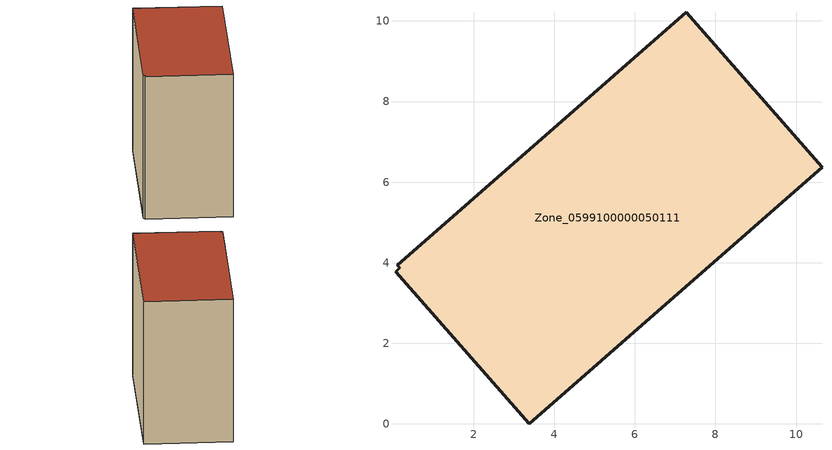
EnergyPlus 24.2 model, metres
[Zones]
Zone_0599100000050111
 floor ground (C_G): 10.64,6.37 3.37,0 0.06,3.78 0.16,3.87 0.1,3.93 7.27,10.22 z0
 wall outside (C_F): 10.64,6.37 7.27,10.22 0.1,3.93 0.16,3.87 0.06,3.78 3.37,0 10.64,6.37 z0:8.84
 roof outside (C_R): 3.37,0 10.64,6.37 7.27,10.22 0.1,3.93 0.16,3.87 0.06,3.78 z8.84
[BUILDING]
Pand.0599100000050111: North Axis=0; Terrain=City; Loads Convergence Tolerance Value=0.04; Temperature Convergence Tolerance Value=0.4; Solar Distribution=FullExterior; Maximum Number of Warmup Days=25; Minimum Number of Warmup Days=1
[Site:Location]
Rotterdam.The.Hague.AP_ZH_NLD Design_Conditions: Latitude=51.96; Longitude=4.45; Time Zone=1; Elevation=-4.5
[SITE:GROUNDTEMPERATURE:BUILDINGSURFACE]
18, 18, 18, 18, 18, 18, 18, 18, 18, 18, 18, 18
[MATERIAL] Thermal Absorptance=0.9; Solar Absorptance=0.7; Visible Absorptance=0.7
Name | Roughness | Thickness | Conductivity | Density | Specific Heat
G.TI.1975-1991 | MediumSmooth | 0.15 | 0.288461 | 540 | 1210
F.TI.1975-1991 | Rough | 0.3 | 0.230769 | 1920 | 840
R.TI.1975-1991 | MediumRough | 0.2 | 0.153846 | 1500 | 1000
[CONSTRUCTION]
C_G: G.TI.1975-1991
C_F: F.TI.1975-1991
C_R: R.TI.1975-1991
[ZONE]
Zone_0599100000050111: Type=1; Multiplier=1; Ceiling Height=Autocalculate; Volume=Autocalculate; Floor Area=autocalculate; Part of Total Floor Area=Yes
[ZONEINFILTRATION:DESIGNFLOWRATE]
Infil_Zone_0599100000050111: Zone or ZoneList or Space or SpaceList=Zone_0599100000050111; Schedule=AlwaysOn; Design Flow Rate Calculation Method=Flow/Area; Flow Rate per Floor Area=0.003; Constant Term Coefficient=1; Temperature Term Coefficient=0; Velocity Term Coefficient=0; Velocity Squared Term Coefficient=0
[HVACTEMPLATE:ZONE:IDEALLOADSAIRSYSTEM]
Zone_0599100000050111: Maximum Heating Supply Air Temperature=50; Minimum Cooling Supply Air Temperature=13; Maximum Heating Supply Air Humidity Ratio=0.0156; Minimum Cooling Supply Air Humidity Ratio=0.0077; Heating Limit=NoLimit; Cooling Limit=NoLimit; Dehumidification Control Type=ConstantSensibleHeatRatio; Cooling Sensible Heat Ratio=0.7; Dehumidification Setpoint=60; Humidification Control Type=None; Humidification Setpoint=30; Outdoor Air Method=None; Outdoor Air Flow Rate per Person=0.00944; Outdoor Air Flow Rate per Zone Floor Area=0; Outdoor Air Flow Rate per Zone=0; Demand Controlled Ventilation Type=None; Outdoor Air Economizer Type=NoEconomizer; Heat Recovery Type=None; Sensible Heat Recovery Effectiveness=0.7; Latent Heat Recovery Effectiveness=0.65
[ZONECONTROL:THERMOSTAT]
ThermostatControl_Zone_0599100000050111: Zone or ZoneList=Zone_0599100000050111; Control Type Schedule=DualSetpointControlType; Control 1=Thermostat_Zone_0599100000050111; Temperature Difference Between Cutout And Setpoint=0
[THERMOSTATSETPOINT:DUALSETPOINT]
Thermostat_Zone_0599100000050111: Heating Setpoint Temperature Schedule=HeatingSetpoint_Zone_0599100000050111; Cooling Setpoint Temperature Schedule=CoolingSetpoint_Zone_0599100000050111
[SCHEDULE:COMPACT]
HeatingSetpoint_Zone_0599100000050111: Through: 12/31, For: AllDays, Until: 24:00, 21
CoolingSetpoint_Zone_0599100000050111: Through: 12/31, For: AllDays, Until: 24:00, 24
DualSetpointControlType: Through: 12/31, For: AllDays, Until: 24:00, 4
AlwaysOn: Through: 12/31, For: AllDays, Until: 24:00, 1
